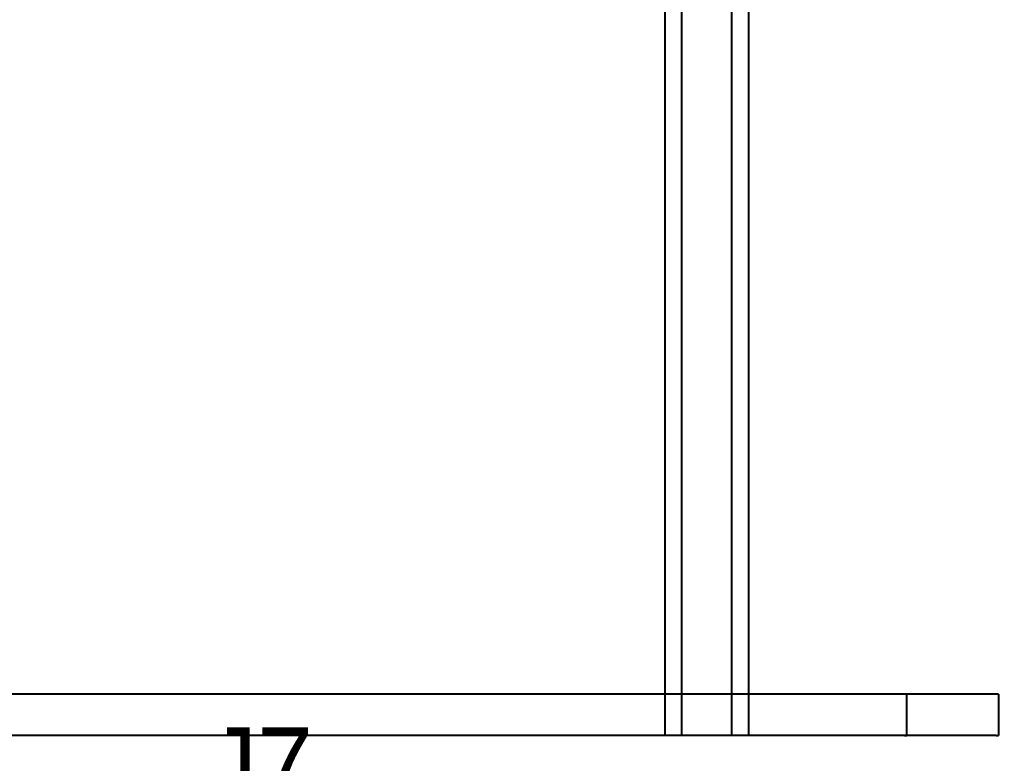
# Model space of a CAD drawing. Header units: millimetres. Extents: x -180 to 1414, y -663 to 972.
# Drawn here: x -12.5 to 105, y 646.7 to 736 of the extents above; entities that cross this region are included whole.
import ezdxf

# ---------------------------------------------------------------- set-up
doc = ezdxf.new("R2010")
doc.units = ezdxf.units.MM
doc.layers.add('AXIS_CENTRES', color=4, linetype='Continuous')
doc.layers.add('FRONT', color=8, linetype='Continuous')

msp = doc.modelspace()

# ---------------------------------------------------------------- linework, layer by layer
at = {"layer": 'FRONT'}
for p, q in [((65, 650), (65, 766)), ((65, 650), (65, 766)), ((67, 650), (67, 766)), ((67, 650), (67, 766)), ((73, 650), (73, 766)), ((73, 650), (73, 766)), ((75, 766), (75, 650)), ((75, 766), (75, 650)), ((-7.85, 655), (-15.65, 655)), ((-7.02, 655), (-14.01, 655)), ((0, 655), (-7.85, 655)), ((0, 655), (-7.02, 655)), ((7.85, 655), (0, 655)), ((7.02, 655), (0, 655)), ((14.01, 655), (7.02, 655)), ((15.65, 655), (7.85, 655)), ((20.92, 655), (14.01, 655)), ((23.36, 655), (15.65, 655)), ((27.71, 655), (20.92, 655)), ((30.95, 655), (23.36, 655)), ((34.34, 655), (27.71, 655)), ((38.36, 655), (30.95, 655)), ((40.79, 655), (34.34, 655)), ((45.56, 655), (38.36, 655)), ((47, 655), (40.79, 655)), ((52.5, 655), (45.56, 655)), ((52.95, 655), (47, 655)), ((59.15, 655), (52.5, 655)), ((58.61, 655), (52.95, 655)), ((63.94, 655), (58.61, 655)), ((65.47, 655), (59.15, 655)), ((68.91, 655), (63.94, 655)), ((71.42, 655), (65.47, 655)), ((73.49, 655), (68.91, 655)), ((76.97, 655), (71.42, 655)), ((77.67, 655), (73.49, 655)), ((82.09, 655), (76.97, 655)), ((81.41, 655), (77.67, 655)), ((84.69, 655), (81.41, 655)), ((86.76, 655), (82.09, 655)), ((87.5, 655), (84.69, 655)), ((90.93, 655), (86.76, 655)), ((89.82, 655), (87.5, 655)), ((91.64, 655), (89.82, 655)), ((94.6, 655), (90.93, 655)), ((92.95, 655), (91.64, 655)), ((93.74, 655), (92.95, 655)), ((94, 655), (93.74, 655)), ((94, 650), (94, 655)), ((97.74, 655), (94.6, 655)), ((100.34, 655), (97.74, 655)), ((102.37, 655), (100.34, 655)), ((103.83, 655), (102.37, 655)), ((104.71, 655), (103.83, 655)), ((105, 655), (104.71, 655)), ((105, 655), (105, 650)), ((-7.85, 650), (-15.65, 650)), ((-7.02, 650), (-14.01, 650)), ((0, 650), (-7.85, 650)), ((0, 650), (-7.02, 650)), ((7.85, 650), (0, 650)), ((7.02, 650), (0, 650)), ((14.01, 650), (7.02, 650)), ((15.65, 650), (7.85, 650)), ((20.92, 650), (14.01, 650)), ((23.36, 650), (15.65, 650)), ((27.71, 650), (20.92, 650)), ((30.95, 650), (23.36, 650)), ((34.34, 650), (27.71, 650)), ((38.36, 650), (30.95, 650)), ((40.79, 650), (34.34, 650)), ((45.56, 650), (38.36, 650)), ((47, 650), (40.79, 650)), ((52.5, 650), (45.56, 650)), ((52.95, 650), (47, 650)), ((59.15, 650), (52.5, 650)), ((58.61, 650), (52.95, 650)), ((63.94, 650), (58.61, 650)), ((65.47, 650), (59.15, 650)), ((68.91, 650), (63.94, 650)), ((65.02, 650), (65, 650)), ((65.02, 650), (65, 650)), ((65.06, 650), (65.02, 650)), ((65.06, 650), (65.02, 650)), ((65.13, 650), (65.06, 650)), ((65.13, 650), (65.06, 650)), ((65.23, 650), (65.13, 650)), ((65.23, 650), (65.13, 650)), ((65.35, 650), (65.23, 650)), ((65.35, 650), (65.23, 650)), ((65.5, 650), (65.35, 650)), ((65.5, 650), (65.35, 650)), ((71.42, 650), (65.47, 650)), ((65.67, 650), (65.5, 650)), ((65.67, 650), (65.5, 650)), ((65.87, 650), (65.67, 650)), ((65.87, 650), (65.67, 650)), ((66.09, 650), (65.87, 650)), ((66.09, 650), (65.87, 650)), ((66.34, 650), (66.09, 650)), ((66.34, 650), (66.09, 650)), ((66.6, 650), (66.34, 650)), ((66.6, 650), (66.34, 650)), ((66.89, 650), (66.6, 650)), ((66.89, 650), (66.6, 650)), ((67.19, 650), (66.89, 650)), ((67.19, 650), (66.89, 650)), ((67.01, 650), (67, 650)), ((67.01, 650), (67, 650)), ((67.04, 650), (67.01, 650)), ((67.04, 650), (67.01, 650)), ((67.08, 650), (67.04, 650)), ((67.08, 650), (67.04, 650)), ((67.14, 650), (67.08, 650)), ((67.14, 650), (67.08, 650)), ((67.21, 650), (67.14, 650)), ((67.21, 650), (67.14, 650)), ((67.5, 650), (67.19, 650)), ((67.5, 650), (67.19, 650)), ((67.3, 650), (67.21, 650)), ((67.3, 650), (67.21, 650)), ((67.41, 650), (67.3, 650)), ((67.41, 650), (67.3, 650)), ((67.52, 650), (67.41, 650)), ((67.52, 650), (67.41, 650)), ((67.83, 650), (67.5, 650)), ((67.83, 650), (67.5, 650)), ((67.66, 650), (67.52, 650)), ((67.66, 650), (67.52, 650)), ((67.8, 650), (67.66, 650)), ((67.8, 650), (67.66, 650)), ((67.96, 650), (67.8, 650)), ((67.96, 650), (67.8, 650)), ((68.18, 650), (67.83, 650)), ((68.18, 650), (67.83, 650)), ((68.13, 650), (67.96, 650)), ((68.13, 650), (67.96, 650)), ((68.31, 650), (68.13, 650)), ((68.31, 650), (68.13, 650)), ((68.53, 650), (68.18, 650)), ((68.53, 650), (68.18, 650)), ((68.5, 650), (68.31, 650)), ((68.5, 650), (68.31, 650)), ((68.7, 650), (68.5, 650)), ((68.7, 650), (68.5, 650)), ((68.89, 650), (68.53, 650)), ((68.89, 650), (68.53, 650)), ((68.91, 650), (68.7, 650)), ((68.91, 650), (68.7, 650)), ((69.26, 650), (68.89, 650)), ((69.26, 650), (68.89, 650)), ((73.49, 650), (68.91, 650)), ((69.12, 650), (68.91, 650)), ((69.12, 650), (68.91, 650)), ((69.34, 650), (69.12, 650)), ((69.34, 650), (69.12, 650)), ((69.63, 650), (69.26, 650)), ((69.63, 650), (69.26, 650)), ((69.56, 650), (69.34, 650)), ((69.56, 650), (69.34, 650)), ((69.78, 650), (69.56, 650)), ((69.78, 650), (69.56, 650)), ((70, 650), (69.63, 650)), ((70, 650), (69.63, 650)), ((70, 650), (69.78, 650)), ((70, 650), (69.78, 650)), ((70.38, 650), (70, 650)), ((70.23, 650), (70, 650)), ((70.38, 650), (70, 650)), ((70.23, 650), (70, 650)), ((70.45, 650), (70.23, 650)), ((70.45, 650), (70.23, 650)), ((70.75, 650), (70.38, 650)), ((70.75, 650), (70.38, 650)), ((70.67, 650), (70.45, 650)), ((70.67, 650), (70.45, 650)), ((70.89, 650), (70.67, 650)), ((70.89, 650), (70.67, 650)), ((71.12, 650), (70.75, 650)), ((71.12, 650), (70.75, 650)), ((71.1, 650), (70.89, 650)), ((71.1, 650), (70.89, 650)), ((71.31, 650), (71.1, 650)), ((71.31, 650), (71.1, 650)), ((71.48, 650), (71.12, 650)), ((71.48, 650), (71.12, 650)), ((71.5, 650), (71.31, 650)), ((71.5, 650), (71.31, 650)), ((76.97, 650), (71.42, 650)), ((71.83, 650), (71.48, 650)), ((71.83, 650), (71.48, 650)), ((71.69, 650), (71.5, 650)), ((71.69, 650), (71.5, 650)), ((71.87, 650), (71.69, 650)), ((71.87, 650), (71.69, 650)), ((72.17, 650), (71.83, 650)), ((72.17, 650), (71.83, 650)), ((72.04, 650), (71.87, 650)), ((72.04, 650), (71.87, 650)), ((72.2, 650), (72.04, 650)), ((72.2, 650), (72.04, 650)), ((72.5, 650), (72.17, 650)), ((72.5, 650), (72.17, 650)), ((72.35, 650), (72.2, 650)), ((72.35, 650), (72.2, 650)), ((72.48, 650), (72.35, 650)), ((72.48, 650), (72.35, 650)), ((72.6, 650), (72.48, 650)), ((72.6, 650), (72.48, 650)), ((72.82, 650), (72.5, 650)), ((72.82, 650), (72.5, 650)), ((72.71, 650), (72.6, 650)), ((72.71, 650), (72.6, 650)), ((72.8, 650), (72.71, 650)), ((72.8, 650), (72.71, 650)), ((72.87, 650), (72.8, 650)), ((72.87, 650), (72.8, 650)), ((73.12, 650), (72.82, 650)), ((73.12, 650), (72.82, 650)), ((72.93, 650), (72.87, 650)), ((72.93, 650), (72.87, 650)), ((72.97, 650), (72.93, 650)), ((72.97, 650), (72.93, 650)), ((73, 650), (72.97, 650)), ((73, 650), (72.97, 650)), ((73, 650), (73, 650)), ((73, 650), (73, 650)), ((73.4, 650), (73.12, 650)), ((73.4, 650), (73.12, 650)), ((73.67, 650), (73.4, 650)), ((73.67, 650), (73.4, 650)), ((77.67, 650), (73.49, 650)), ((73.91, 650), (73.67, 650)), ((73.91, 650), (73.67, 650)), ((74.13, 650), (73.91, 650)), ((74.13, 650), (73.91, 650)), ((74.33, 650), (74.13, 650)), ((74.33, 650), (74.13, 650)), ((74.51, 650), (74.33, 650)), ((74.51, 650), (74.33, 650)), ((74.66, 650), (74.51, 650)), ((74.66, 650), (74.51, 650)), ((74.78, 650), (74.66, 650)), ((74.78, 650), (74.66, 650)), ((74.88, 650), (74.78, 650)), ((74.88, 650), (74.78, 650)), ((74.95, 650), (74.88, 650)), ((74.95, 650), (74.88, 650)), ((74.99, 650), (74.95, 650)), ((74.99, 650), (74.95, 650)), ((74.99, 650), (75, 650)), ((74.99, 650), (75, 650)), ((82.09, 650), (76.97, 650)), ((81.41, 650), (77.67, 650)), ((84.69, 650), (81.41, 650)), ((86.76, 650), (82.09, 650)), ((87.5, 650), (84.69, 650)), ((90.93, 650), (86.76, 650)), ((89.82, 650), (87.5, 650)), ((91.64, 650), (89.82, 650)), ((94.6, 650), (90.93, 650)), ((92.95, 650), (91.64, 650)), ((93.74, 650), (92.95, 650)), ((93.74, 650), (94, 650)), ((97.74, 650), (94.6, 650)), ((100.34, 650), (97.74, 650)), ((102.37, 650), (100.34, 650)), ((103.83, 650), (102.37, 650)), ((104.71, 650), (103.83, 650)), ((104.71, 650), (105, 650))]:
    msp.add_line(p, q, dxfattribs=at)

# ---------------------------------------------------------------- texts
at = {"layer": 'AXIS_CENTRES'}
msp.add_text('J7', height=9, dxfattribs=at).set_placement((10, 642))

doc.saveas('drawing.dxf')
